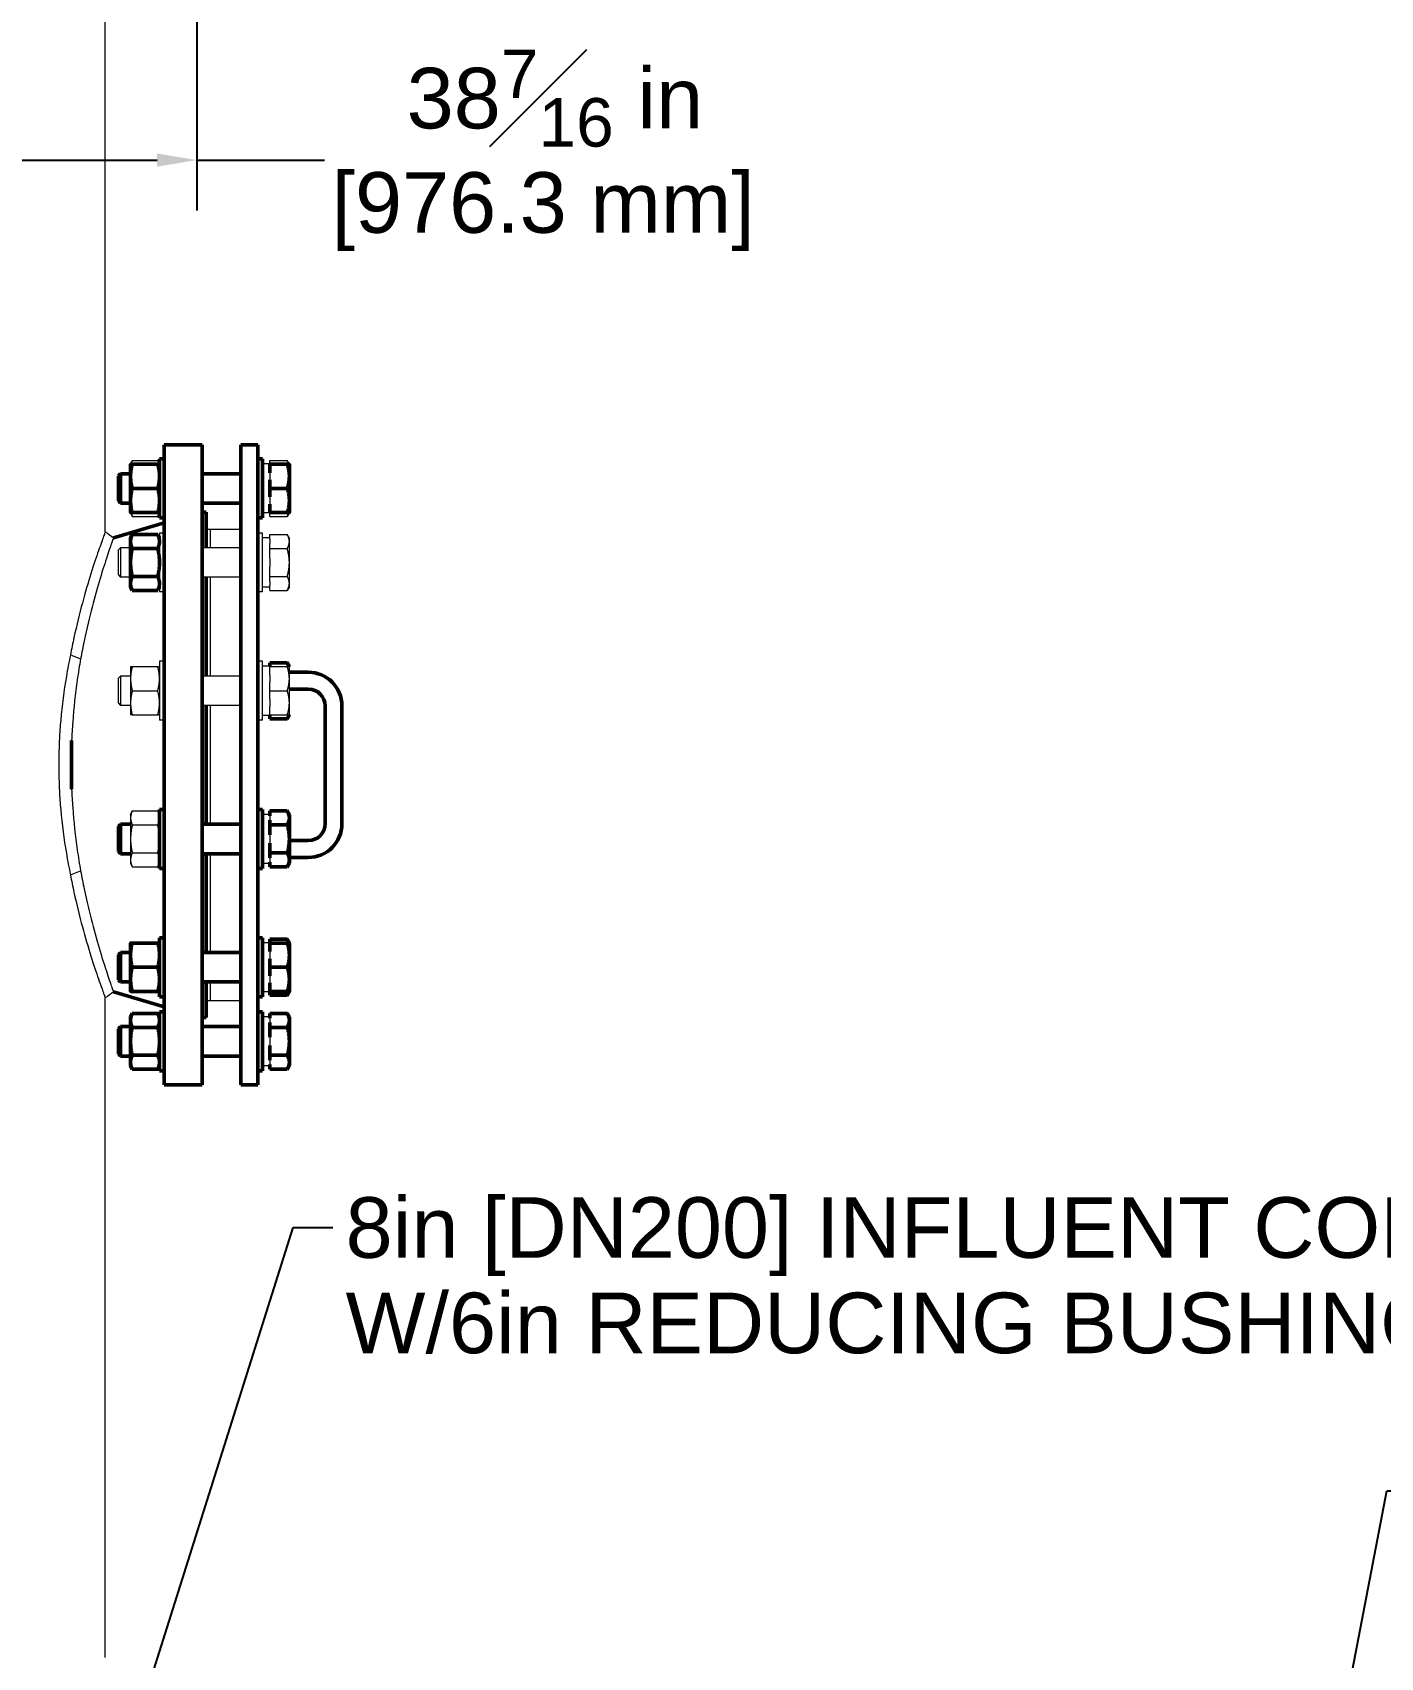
# Model space of a CAD drawing. Header units: inches. Extents: x 15 to 402, y 6 to 258.
# Drawn here: x 93.95 to 134, y 65.23 to 113.49 of the extents above; entities that cross this region are included whole.
import ezdxf

# ---------------------------------------------------------------- set-up
doc = ezdxf.new("R2010")
doc.units = ezdxf.units.IN
doc.header["$LTSCALE"] = 12
doc.header["$MEASUREMENT"] = 0
for name, color, linetype, lineweight in [('Dimension (ANSI)', 7, 'Continuous', 25), ('Symbol (ANSI)', 7, 'Continuous', 25), ('Visible (ANSI)', 7, 'Continuous', 50)]:
    doc.layers.add(name, color=color, linetype=linetype, lineweight=lineweight)
doc.styles.add('MEMCOR Medium', font='arial.ttf')
doc.dimstyles.new('Default (ANSI)', dxfattribs={"dimscale": 12, "dimtxt": 0.15, "dimasz": 0.098425, "dimexe": 0.125, "dimexo": 0.0625, "dimgap": 0.031496, "dimtad": 0, "dimtih": 1, "dimtoh": 1, "dimdec": 4, "dimrnd": 1e-08, "dimzin": 3, "dimdsep": 46, "dimlunit": 5, "dimtxsty": 'MEMCOR Medium', "dimcen": 0.09, "dimdle": 0.393701, "dimclrd": 256, "dimclre": 256, "dimclrt": 256, "dimadec": 0, "dimazin": 1, "dimtfac": 0.8, "dimtofl": 0, "dimtmove": 0, "dimatfit": 3, "dimfxl": 1, "dimfrac": 1, "dimtolj": 1, "dimtzin": 4, "dimlwd": -1, "dimlwe": -1, "dimarcsym": 0})
doc.dimstyles.new('Default (ANSI)$7', dxfattribs={"dimscale": 12, "dimtxt": 0.15, "dimasz": 0.098425, "dimexe": 0.125, "dimexo": 0.0625, "dimgap": 0.031496, "dimtad": 0, "dimtih": 1, "dimtoh": 1, "dimdec": 4, "dimrnd": 1e-08, "dimzin": 3, "dimdsep": 46, "dimlunit": 5, "dimtxsty": 'MEMCOR Medium', "dimcen": 0.09, "dimdle": 0.393701, "dimclrd": 256, "dimclre": 256, "dimclrt": 256, "dimadec": 0, "dimazin": 1, "dimtfac": 0.8, "dimtofl": 0, "dimtmove": 0, "dimatfit": 3, "dimfxl": 1, "dimfrac": 1, "dimtolj": 1, "dimtzin": 4, "dimlwd": -1, "dimlwe": -1, "dimarcsym": 0})

# ---------------------------------------------------------------- blocks, each defined once
blk = doc.blocks.new('*D19')
at = {"layer": 'Defpoints', "color": 0, "transparency": 16777216}
for p in [(60.399, 120.366), (98.836, 120.366), (98.836, 109.697)]:
    blk.add_point(p, dxfattribs=at)
at = {"layer": 'Dimension (ANSI)', "transparency": 16777216}
for p, q in [((60.399, 119.616), (60.399, 108.197)), ((98.836, 119.616), (98.836, 108.197)), ((61.58, 109.697), (97.654, 109.697)), ((98.836, 109.697), (102.625, 109.697))]:
    blk.add_line(p, q, dxfattribs=at)
for points in [[(61.58, 109.894), (61.58, 109.5), (60.399, 109.697)], [(97.654, 109.894), (97.654, 109.5), (98.836, 109.697)]]:
    blk.add_solid(points, dxfattribs=at)
at = {"layer": 'Dimension (ANSI)', "transparency": 16777216, "char_height": 1.8, "attachment_point": 5, "style": 'MEMCOR Medium'}
for s, insert in [('\\A1; 38{\\H0.8x;\\S7#16;} in', (109.125, 111.537)), ('\\A1;[976.3 mm]', (109.125, 108.166))]:
    blk.add_mtext(s, dxfattribs=dict(at, insert=insert))

msp = doc.modelspace()

# ---------------------------------------------------------------- linework, layer by layer
at = {"layer": 'Visible (ANSI)', "linetype": 'Continuous', "lineweight": 18}
for p, q in [((96.11751, 98.65795), (96.11751, 113.98889)), ((96.86757, 100.66523), (96.91944, 100.77646)), ((96.91944, 100.77646), (97.6747, 100.77646)), ((97.72657, 100.66523), (97.6747, 100.77646)), ((101.00682, 100.67573), (100.78782, 100.67573)), ((101.00682, 100.67573), (101.00682, 100.77617)), ((101.00682, 100.77617), (101.52075, 100.77617)), ((101.00682, 100.67573), (101.00682, 100.66498)), ((101.00682, 100.41367), (101.00682, 100.19755)), ((101.58495, 100.66498), (101.52075, 100.77617)), ((101.00682, 99.69492), (101.00682, 99.4788)), ((96.86757, 99.22723), (96.91944, 99.116)), ((96.91944, 99.116), (97.6747, 99.116)), ((97.72657, 99.22723), (97.6747, 99.116)), ((101.00682, 99.21673), (100.78782, 99.21673)), ((101.00682, 99.22748), (101.00682, 99.21673)), ((101.00682, 99.11629), (101.00682, 99.21673)), ((101.00682, 99.11629), (101.52075, 99.11629)), ((101.58495, 99.22748), (101.52075, 99.11629)), ((97.72657, 98.62127), (97.72657, 96.87127)), ((97.8672, 98.62127), (97.72657, 98.62127)), ((99.1172, 98.73586), (99.2472, 98.73586)), ((99.2472, 98.18377), (99.2472, 98.73586)), ((99.2472, 98.18377), (99.2472, 98.73586)), ((99.2472, 98.73586), (100.1472, 98.73586)), ((100.78782, 98.62127), (100.6472, 98.62127)), ((100.78782, 96.87127), (100.78782, 98.62127)), ((101.00682, 98.47577), (100.78782, 98.47577)), ((101.00682, 98.43111), (101.00682, 98.57621)), ((101.00682, 98.57621), (101.52075, 98.57621)), ((101.58495, 98.46502), (101.52075, 98.57621)), ((101.58495, 98.36873), (101.58495, 98.46502)), ((96.50682, 98.11762), (96.57298, 98.18377)), ((96.50682, 97.37492), (96.50682, 98.11762)), ((96.57298, 98.18377), (96.57298, 97.30877)), ((96.86757, 98.18377), (96.57298, 98.18377)), ((100.1472, 98.18377), (98.9922, 98.18377)), ((101.00682, 98.43111), (101.00682, 98.30634)), ((101.00682, 98.16124), (101.00682, 98.30634)), ((101.00682, 97.87105), (101.00682, 98.16124)), ((101.00682, 98.16124), (101.52075, 98.16124)), ((101.58495, 97.74627), (101.58495, 98.36873)), ((101.00682, 97.87105), (101.00682, 97.6215)), ((101.00682, 97.3313), (101.00682, 97.6215)), ((101.58495, 97.12382), (101.58495, 97.74627)), ((96.50682, 97.37492), (96.57298, 97.30877)), ((96.86757, 97.30877), (96.57298, 97.30877)), ((100.1472, 97.30877), (98.9922, 97.30877)), ((99.2472, 94.37333), (99.2472, 97.30877)), ((99.2472, 94.37333), (99.2472, 97.30877)), ((101.00682, 97.01677), (100.78782, 97.01677)), ((101.00682, 97.1862), (101.00682, 97.3313)), ((101.00682, 97.3313), (101.52075, 97.3313)), ((101.00682, 97.1862), (101.00682, 97.06143)), ((101.00682, 96.91633), (101.00682, 97.06143)), ((101.58495, 97.02752), (101.52075, 96.91633)), ((101.58495, 97.02752), (101.58495, 97.12382)), ((97.8672, 96.87127), (97.72657, 96.87127)), ((100.78782, 96.87127), (100.6472, 96.87127)), ((101.00682, 96.91633), (101.52075, 96.91633)), ((95.08234, 95.00272), (95.38486, 94.88361)), ((96.86757, 94.65483), (96.86757, 94.29533)), ((96.91944, 94.65483), (97.6747, 94.65483)), ((97.72657, 94.81083), (97.72657, 93.06083)), ((97.8672, 94.81083), (97.72657, 94.81083)), ((100.78782, 94.81083), (100.6472, 94.81083)), ((100.78782, 93.06083), (100.78782, 94.81083)), ((101.00682, 94.66533), (100.78782, 94.66533)), ((101.00682, 94.66533), (101.00682, 94.65458)), ((101.00682, 94.40326), (101.00682, 94.65458)), ((101.00682, 94.65458), (101.52075, 94.65458)), ((101.58495, 94.2952), (101.58495, 94.65458)), ((96.50682, 94.30718), (96.57298, 94.37333)), ((96.50682, 93.56448), (96.50682, 94.30718)), ((96.57298, 94.37333), (96.57298, 93.49833)), ((96.86757, 94.37333), (96.57298, 94.37333)), ((96.86757, 94.29533), (96.86757, 93.57633)), ((100.1472, 94.37333), (98.9922, 94.37333)), ((101.00682, 94.40326), (101.00682, 94.18714)), ((101.00682, 93.93583), (101.00682, 94.18714)), ((101.58495, 93.57645), (101.58495, 94.2952)), ((96.91944, 93.93583), (97.6747, 93.93583)), ((101.00682, 93.68451), (101.00682, 93.93583)), ((101.00682, 93.93583), (101.52075, 93.93583)), ((101.00682, 93.68451), (101.00682, 93.46839)), ((96.50682, 93.56448), (96.57298, 93.49833)), ((96.86757, 93.49833), (96.57298, 93.49833)), ((96.86757, 93.57633), (96.86757, 93.21683)), ((96.91944, 93.21683), (97.6747, 93.21683)), ((100.1472, 93.49833), (98.9922, 93.49833)), ((99.2472, 89.9734), (99.2472, 93.49833)), ((99.2472, 89.9734), (99.2472, 93.49833)), ((101.00682, 93.20633), (100.78782, 93.20633)), ((101.00682, 93.21708), (101.00682, 93.46839)), ((101.00682, 93.21708), (101.00682, 93.20633)), ((101.00682, 93.21708), (101.52075, 93.21708)), ((101.58495, 93.21708), (101.58495, 93.57645)), ((97.8672, 93.06083), (97.72657, 93.06083)), ((100.78782, 93.06083), (100.6472, 93.06083)), ((96.86757, 90.2549), (96.91944, 90.36613)), ((96.86757, 90.2549), (96.86757, 90.15857)), ((96.91944, 90.36613), (97.6747, 90.36613)), ((97.72657, 90.2549), (97.6747, 90.36613)), ((101.00682, 90.2654), (100.78782, 90.2654)), ((96.86757, 90.15857), (96.86757, 89.5359)), ((96.91944, 89.95102), (97.6747, 89.95102)), ((101.00682, 90.22074), (101.00682, 90.09597)), ((96.86757, 89.5359), (96.86757, 88.91323)), ((101.00682, 89.66068), (101.00682, 89.41113)), ((96.86757, 88.91323), (96.86757, 88.8169)), ((96.86757, 88.8169), (96.91944, 88.70567)), ((96.91944, 89.12079), (97.6747, 89.12079)), ((97.72657, 88.8169), (97.6747, 88.70567)), ((99.2472, 86.16296), (99.2472, 89.0984)), ((99.2472, 86.16296), (99.2472, 89.0984)), ((101.00682, 88.8064), (100.78782, 88.8064)), ((101.00682, 88.97583), (101.00682, 88.85106)), ((95.08234, 88.46901), (95.38486, 88.58812)), ((96.91944, 88.70567), (97.6747, 88.70567)), ((101.00682, 86.45496), (100.78782, 86.45496)), ((101.00682, 86.45496), (101.00682, 86.44421)), ((101.00682, 86.19289), (101.00682, 85.97677)), ((101.00682, 85.47414), (101.00682, 85.25802)), ((99.2472, 84.73586), (99.2472, 85.28796)), ((99.2472, 84.73586), (99.2472, 85.28796)), ((101.00682, 84.99596), (100.78782, 84.99596)), ((101.00682, 85.00671), (101.00682, 84.99596)), ((96.11751, 65.22619), (96.11751, 84.81378)), ((99.1172, 84.73586), (99.2472, 84.73586)), ((99.2472, 84.73586), (100.1472, 84.73586)), ((101.00682, 84.25499), (100.94307, 84.25499)), ((101.00682, 84.21034), (101.00682, 84.08556)), ((101.00682, 83.65027), (101.00682, 83.40072)), ((101.00682, 82.79599), (100.78782, 82.79599)), ((101.00682, 82.96543), (101.00682, 82.84065))]:
    msp.add_line(p, q, dxfattribs=at)
at = {"layer": 'Visible (ANSI)'}
for p, q in [((97.8672, 82.23586), (97.8672, 101.23586)), ((97.8672, 101.23586), (98.9922, 101.23586)), ((98.9922, 82.23586), (98.9922, 101.23586)), ((100.1472, 101.23586), (100.1472, 82.23586)), ((100.6472, 101.23586), (100.1472, 101.23586)), ((100.6472, 82.23586), (100.6472, 101.23586)), ((96.50682, 100.31758), (96.57298, 100.38373)), ((96.57298, 100.38373), (96.57298, 99.50873)), ((96.86757, 100.38373), (96.57298, 100.38373)), ((96.86757, 100.66523), (96.86757, 100.30573)), ((96.91944, 100.66523), (97.6747, 100.66523)), ((97.72657, 100.82123), (97.72657, 99.07123)), ((97.8672, 100.82123), (97.72657, 100.82123)), ((100.1472, 100.38373), (98.9922, 100.38373)), ((100.78782, 100.82123), (100.6472, 100.82123)), ((100.78782, 99.07123), (100.78782, 100.82123)), ((101.00682, 100.41367), (101.00682, 100.66498)), ((101.00682, 100.66498), (101.52075, 100.66498)), ((101.58495, 100.30561), (101.58495, 100.66498)), ((96.50682, 99.57488), (96.50682, 100.31758)), ((96.86757, 100.30573), (96.86757, 99.58673)), ((96.91944, 99.94623), (97.6747, 99.94623)), ((101.00682, 99.94623), (101.00682, 100.19755)), ((101.00682, 99.69492), (101.00682, 99.94623)), ((101.00682, 99.94623), (101.52075, 99.94623)), ((101.58495, 99.58686), (101.58495, 100.30561)), ((96.50682, 99.57488), (96.57298, 99.50873)), ((96.86757, 99.50873), (96.57298, 99.50873)), ((96.86757, 99.58673), (96.86757, 99.22723)), ((100.1472, 99.50873), (98.9922, 99.50873)), ((101.00682, 99.22748), (101.00682, 99.4788)), ((101.58495, 99.22748), (101.58495, 99.58686)), ((96.91944, 99.22723), (97.6747, 99.22723)), ((97.8672, 99.07123), (97.72657, 99.07123)), ((98.9922, 99.23586), (99.1172, 99.23586)), ((99.1172, 98.18377), (99.1172, 99.23586)), ((100.78782, 99.07123), (100.6472, 99.07123)), ((101.00682, 99.22748), (101.52075, 99.22748)), ((96.36143, 98.47961), (97.8672, 98.92586)), ((96.86757, 98.46527), (96.91944, 98.5765)), ((96.86757, 98.46527), (96.86757, 98.36894)), ((96.91944, 98.5765), (97.6747, 98.5765)), ((97.72657, 98.46527), (97.6747, 98.5765)), ((96.86757, 98.36894), (96.86757, 97.74627)), ((96.91944, 98.16139), (97.6747, 98.16139)), ((96.86757, 97.74627), (96.86757, 97.1236)), ((96.86757, 97.1236), (96.86757, 97.02727)), ((96.86757, 97.02727), (96.91944, 96.91604)), ((96.91944, 97.33116), (97.6747, 97.33116)), ((97.72657, 97.02727), (97.6747, 96.91604)), ((99.1172, 94.37333), (99.1172, 97.30877)), ((96.91944, 96.91604), (97.6747, 96.91604)), ((101.00682, 94.66533), (101.00682, 94.76577)), ((101.00682, 94.76577), (101.52075, 94.76577)), ((101.58495, 94.65458), (101.52075, 94.76577)), ((102.1472, 94.48586), (101.58495, 94.48586)), ((102.1472, 93.98586), (101.58495, 93.98586)), ((99.1172, 89.9734), (99.1172, 93.49833)), ((101.00682, 93.10588), (101.00682, 93.20633)), ((101.58495, 93.21708), (101.52075, 93.10588)), ((102.6472, 89.98586), (102.6472, 93.48586)), ((103.1472, 89.98586), (103.1472, 93.48586)), ((101.00682, 93.10588), (101.52075, 93.10588)), ((95.1172, 91.01388), (95.1172, 92.45784)), ((97.72657, 90.4109), (97.72657, 88.6609)), ((97.8672, 90.4109), (97.72657, 90.4109)), ((100.78782, 90.4109), (100.6472, 90.4109)), ((100.78782, 88.6609), (100.78782, 90.4109)), ((101.00682, 90.22074), (101.00682, 90.36584)), ((101.00682, 90.36584), (101.52075, 90.36584)), ((101.58495, 90.25465), (101.52075, 90.36584)), ((101.58495, 90.15836), (101.58495, 90.25465)), ((96.50682, 89.90725), (96.57298, 89.9734)), ((96.50682, 89.16455), (96.50682, 89.90725)), ((96.57298, 89.9734), (96.57298, 89.0984)), ((96.86757, 89.9734), (96.57298, 89.9734)), ((100.1472, 89.9734), (98.9922, 89.9734)), ((101.00682, 89.95087), (101.00682, 90.09597)), ((101.00682, 89.66068), (101.00682, 89.95087)), ((101.00682, 89.95087), (101.52075, 89.95087)), ((101.58495, 89.5359), (101.58495, 90.15836)), ((101.00682, 89.12093), (101.00682, 89.41113)), ((101.58495, 88.91345), (101.58495, 89.5359)), ((101.58495, 89.48586), (102.1472, 89.48586)), ((96.50682, 89.16455), (96.57298, 89.0984)), ((96.86757, 89.0984), (96.57298, 89.0984)), ((100.1472, 89.0984), (98.9922, 89.0984)), ((99.1172, 86.16296), (99.1172, 89.0984)), ((101.00682, 88.97583), (101.00682, 89.12093)), ((101.00682, 89.12093), (101.52075, 89.12093)), ((101.00682, 88.70596), (101.00682, 88.85106)), ((101.58495, 88.81715), (101.52075, 88.70596)), ((101.58495, 88.98586), (102.1472, 88.98586)), ((101.58495, 88.81715), (101.58495, 88.91345)), ((97.8672, 88.6609), (97.72657, 88.6609)), ((100.78782, 88.6609), (100.6472, 88.6609)), ((101.00682, 88.70596), (101.52075, 88.70596)), ((96.86757, 86.44446), (96.86757, 86.08496)), ((96.91944, 86.44446), (97.6747, 86.44446)), ((97.72657, 86.60046), (97.72657, 84.85046)), ((97.8672, 86.60046), (97.72657, 86.60046)), ((100.78782, 86.60046), (100.6472, 86.60046)), ((100.78782, 84.85046), (100.78782, 86.60046)), ((101.00682, 86.45496), (101.00682, 86.5554)), ((101.00682, 86.5554), (101.52075, 86.5554)), ((101.00682, 86.19289), (101.00682, 86.44421)), ((101.00682, 86.44421), (101.52075, 86.44421)), ((101.58495, 86.44421), (101.52075, 86.5554)), ((101.58495, 86.08483), (101.58495, 86.44421)), ((96.50682, 86.09681), (96.57298, 86.16296)), ((96.50682, 85.35411), (96.50682, 86.09681)), ((96.57298, 86.16296), (96.57298, 85.28796)), ((96.86757, 86.16296), (96.57298, 86.16296)), ((96.86757, 86.08496), (96.86757, 85.36596)), ((100.1472, 86.16296), (98.9922, 86.16296)), ((101.00682, 85.72546), (101.00682, 85.97677)), ((101.58495, 85.36608), (101.58495, 86.08483)), ((96.91944, 85.72546), (97.6747, 85.72546)), ((101.00682, 85.47414), (101.00682, 85.72546)), ((101.00682, 85.72546), (101.52075, 85.72546)), ((96.36143, 84.99212), (97.8672, 84.54586)), ((96.50682, 85.35411), (96.57298, 85.28796)), ((96.86757, 85.28796), (96.57298, 85.28796)), ((96.86757, 85.36596), (96.86757, 85.00646)), ((96.91944, 85.00646), (97.6747, 85.00646)), ((100.1472, 85.28796), (98.9922, 85.28796)), ((99.1172, 84.23586), (99.1172, 85.28796)), ((101.00682, 85.00671), (101.00682, 85.25802)), ((101.00682, 85.00671), (101.52075, 85.00671)), ((101.00682, 84.89551), (101.00682, 84.99596)), ((101.58495, 85.00671), (101.52075, 84.89551)), ((101.58495, 85.00671), (101.58495, 85.36608)), ((97.8672, 84.85046), (97.72657, 84.85046)), ((100.78782, 84.85046), (100.6472, 84.85046)), ((101.00682, 84.89551), (101.52075, 84.89551)), ((96.86757, 84.24449), (96.91944, 84.35572)), ((96.86757, 84.24449), (96.86757, 84.14817)), ((96.86757, 84.14817), (96.86757, 83.52549)), ((96.91944, 84.35572), (97.6747, 84.35572)), ((97.72657, 84.24449), (97.6747, 84.35572)), ((97.72657, 84.40049), (97.72657, 82.65049)), ((97.8672, 84.40049), (97.72657, 84.40049)), ((98.9922, 84.23586), (99.1172, 84.23586)), ((100.78782, 84.40049), (100.6472, 84.40049)), ((100.78782, 82.65049), (100.78782, 84.40049)), ((101.00682, 84.21034), (101.00682, 84.35543)), ((101.00682, 84.35543), (101.52075, 84.35543)), ((101.00682, 83.94046), (101.00682, 84.08556)), ((101.58495, 84.24424), (101.52075, 84.35543)), ((101.58495, 84.14795), (101.58495, 84.24424)), ((101.58495, 83.52549), (101.58495, 84.14795)), ((96.50682, 83.89684), (96.57298, 83.96299)), ((96.50682, 83.15414), (96.50682, 83.89684)), ((96.57298, 83.96299), (96.57298, 83.08799)), ((96.86757, 83.96299), (96.57298, 83.96299)), ((96.86757, 83.52549), (96.86757, 82.90282)), ((96.91944, 83.94061), (97.6747, 83.94061)), ((100.1472, 83.96299), (98.9922, 83.96299)), ((101.00682, 83.65027), (101.00682, 83.94046)), ((101.00682, 83.94046), (101.52075, 83.94046)), ((101.58495, 82.90304), (101.58495, 83.52549)), ((96.50682, 83.15414), (96.57298, 83.08799)), ((96.86757, 83.08799), (96.57298, 83.08799)), ((96.91944, 83.11038), (97.6747, 83.11038)), ((100.1472, 83.08799), (98.9922, 83.08799)), ((101.00682, 83.11052), (101.00682, 83.40072)), ((101.00682, 82.96543), (101.00682, 83.11052)), ((101.00682, 83.11052), (101.52075, 83.11052)), ((96.86757, 82.90282), (96.86757, 82.80649)), ((96.86757, 82.80649), (96.91944, 82.69526)), ((96.91944, 82.69526), (97.6747, 82.69526)), ((97.72657, 82.80649), (97.6747, 82.69526)), ((97.8672, 82.65049), (97.72657, 82.65049)), ((100.78782, 82.65049), (100.6472, 82.65049)), ((101.00682, 82.69555), (101.00682, 82.84065)), ((101.00682, 82.69555), (101.52075, 82.69555)), ((101.58495, 82.80674), (101.52075, 82.69555)), ((101.58495, 82.80674), (101.58495, 82.90304)), ((97.8672, 82.23586), (98.9922, 82.23586)), ((100.6472, 82.23586), (100.1472, 82.23586))]:
    msp.add_line(p, q, dxfattribs=at)
for centre, radius, start, end in [((102.1472, 93.48586), 1, 0, 90), ((102.1472, 93.48586), 0.5, 0, 90), ((102.1472, 89.98586), 1, 270, 0), ((102.1472, 89.98586), 0.5, 270, 0)]:
    msp.add_arc(centre, radius, start, end, dxfattribs=at)
at = {"layer": 'Visible (ANSI)', "linetype": 'Continuous', "lineweight": 18}
msp.add_ellipse((100.94307, 83.52549), major_axis=(-4.1372, 0), ratio=0.17632698, start_param=4.71238898, end_param=4.7499235, dxfattribs=at)
at = {"layer": 'Visible (ANSI)'}
for points, weights in [([(96.86757, 100.66523), (96.86757, 100.66523), (96.91944, 100.66523)], [1, 1.0379548493, 1]), ([(96.91944, 100.66523), (96.86757, 100.47258), (96.86757, 100.30573)], [1, 1.0379548493, 1]), ([(97.72657, 100.30573), (97.72657, 100.47258), (97.6747, 100.66523)], [1, 1.0379548493, 1]), ([(97.6747, 100.66523), (97.72657, 100.66523), (97.72657, 100.66523)], [1, 1.0379548493, 1]), ([(101.52075, 100.66498), (101.58495, 100.66498), (101.58495, 100.66498)], [1.01001874936, 1.04314139574, 1]), ([(101.58495, 100.30561), (101.58495, 100.47239), (101.52075, 100.66498)], [1, 1.04314139574, 1.01001874936]), ([(96.86757, 100.30573), (96.86757, 100.13889), (96.91944, 99.94623)], [1, 1.0379548493, 1]), ([(96.91944, 99.94623), (96.86757, 99.75358), (96.86757, 99.58673)], [1, 1.0379548493, 1]), ([(97.6747, 99.94623), (97.72657, 100.13889), (97.72657, 100.30573)], [1, 1.0379548493, 1]), ([(97.72657, 99.58673), (97.72657, 99.75358), (97.6747, 99.94623)], [1, 1.0379548493, 1]), ([(101.52075, 99.94623), (101.58495, 100.13882), (101.58495, 100.30561)], [1.01001874936, 1.04314139574, 1]), ([(101.58495, 99.58686), (101.58495, 99.75364), (101.52075, 99.94623)], [1, 1.04314139574, 1.01001874936]), ([(96.86757, 99.58673), (96.86757, 99.41989), (96.91944, 99.22723)], [1, 1.0379548493, 1]), ([(97.6747, 99.22723), (97.72657, 99.41989), (97.72657, 99.58673)], [1, 1.0379548493, 1]), ([(101.52075, 99.22748), (101.58495, 99.42007), (101.58495, 99.58686)], [1.01001874936, 1.04314139574, 1]), ([(96.91944, 99.22723), (96.86757, 99.22723), (96.86757, 99.22723)], [1, 1.0379548493, 1]), ([(97.72657, 99.22723), (97.72657, 99.22723), (97.6747, 99.22723)], [1, 1.0379548493, 1]), ([(101.58495, 99.22748), (101.58495, 99.22748), (101.52075, 99.22748)], [1, 1.04314139574, 1.01001874936]), ([(96.91944, 98.5765), (96.86757, 98.46527), (96.86757, 98.36894)], [1, 1.0379548493, 1]), ([(97.72657, 98.36894), (97.72657, 98.46527), (97.6747, 98.5765)], [1, 1.0379548493, 1]), ([(96.86757, 98.36894), (96.86757, 98.27262), (96.91944, 98.16139)], [1, 1.0379548493, 1]), ([(96.91944, 98.16139), (96.86757, 97.93893), (96.86757, 97.74627)], [1, 1.0379548493, 1]), ([(97.6747, 98.16139), (97.72657, 98.27262), (97.72657, 98.36894)], [1, 1.0379548493, 1]), ([(97.72657, 97.74627), (97.72657, 97.93893), (97.6747, 98.16139)], [1, 1.0379548493, 1]), ([(96.86757, 97.74627), (96.86757, 97.55362), (96.91944, 97.33116)], [1, 1.0379548493, 1]), ([(97.6747, 97.33116), (97.72657, 97.55362), (97.72657, 97.74627)], [1, 1.0379548493, 1]), ([(96.91944, 97.33116), (96.86757, 97.21993), (96.86757, 97.1236)], [1, 1.0379548493, 1]), ([(96.86757, 97.1236), (96.86757, 97.02727), (96.91944, 96.91604)], [1, 1.0379548493, 1]), ([(97.72657, 97.1236), (97.72657, 97.21993), (97.6747, 97.33116)], [1, 1.0379548493, 1]), ([(97.6747, 96.91604), (97.72657, 97.02727), (97.72657, 97.1236)], [1, 1.0379548493, 1]), ([(101.57031, 94.65458), (101.5546, 94.70714), (101.52075, 94.76577)], [1.02385469408, 1.02721658286, 1.01001874936]), ([(101.52075, 93.10588), (101.5546, 93.16451), (101.57031, 93.21708)], [1.01001874936, 1.02721658286, 1.02385469408]), ([(101.58495, 90.15836), (101.58495, 90.25465), (101.52075, 90.36584)], [1, 1.04314139574, 1.01001874936]), ([(101.52075, 89.95087), (101.58495, 90.06206), (101.58495, 90.15836)], [1.01001874936, 1.04314139574, 1]), ([(101.58495, 89.5359), (101.58495, 89.72849), (101.52075, 89.95087)], [1, 1.04314139574, 1.01001874936]), ([(101.52075, 89.12093), (101.58495, 89.34331), (101.58495, 89.5359)], [1.01001874936, 1.04314139574, 1]), ([(101.58495, 88.91345), (101.58495, 89.00974), (101.52075, 89.12093)], [1, 1.04314139574, 1.01001874936]), ([(101.52075, 88.70596), (101.58495, 88.81715), (101.58495, 88.91345)], [1.01001874936, 1.04314139574, 1]), ([(96.86757, 86.44446), (96.86757, 86.44446), (96.91944, 86.44446)], [1, 1.0379548493, 1]), ([(96.91944, 86.44446), (96.86757, 86.2518), (96.86757, 86.08496)], [1, 1.0379548493, 1]), ([(97.72657, 86.08496), (97.72657, 86.2518), (97.6747, 86.44446)], [1, 1.0379548493, 1]), ([(97.6747, 86.44446), (97.72657, 86.44446), (97.72657, 86.44446)], [1, 1.0379548493, 1]), ([(101.57031, 86.44421), (101.5546, 86.49677), (101.52075, 86.5554)], [1.02385469408, 1.02721658286, 1.01001874936]), ([(101.52075, 86.44421), (101.58495, 86.44421), (101.58495, 86.44421)], [1.01001874936, 1.04314139574, 1]), ([(101.58495, 86.08483), (101.58495, 86.25162), (101.52075, 86.44421)], [1, 1.04314139574, 1.01001874936]), ([(96.86757, 86.08496), (96.86757, 85.91811), (96.91944, 85.72546)], [1, 1.0379548493, 1]), ([(97.6747, 85.72546), (97.72657, 85.91811), (97.72657, 86.08496)], [1, 1.0379548493, 1]), ([(101.52075, 85.72546), (101.58495, 85.91804), (101.58495, 86.08483)], [1.01001874936, 1.04314139574, 1]), ([(96.91944, 85.72546), (96.86757, 85.5328), (96.86757, 85.36596)], [1, 1.0379548493, 1]), ([(97.72657, 85.36596), (97.72657, 85.5328), (97.6747, 85.72546)], [1, 1.0379548493, 1]), ([(101.58495, 85.36608), (101.58495, 85.53287), (101.52075, 85.72546)], [1, 1.04314139574, 1.01001874936]), ([(96.91944, 85.00646), (96.86757, 85.00646), (96.86757, 85.00646)], [1, 1.0379548493, 1]), ([(96.86757, 85.36596), (96.86757, 85.19911), (96.91944, 85.00646)], [1, 1.0379548493, 1]), ([(97.6747, 85.00646), (97.72657, 85.19911), (97.72657, 85.36596)], [1, 1.0379548493, 1]), ([(97.72657, 85.00646), (97.72657, 85.00646), (97.6747, 85.00646)], [1, 1.0379548493, 1]), ([(101.52075, 85.00671), (101.58495, 85.19929), (101.58495, 85.36608)], [1.01001874936, 1.04314139574, 1]), ([(101.52075, 84.89551), (101.5546, 84.95414), (101.57031, 85.00671)], [1.01001874936, 1.02721658286, 1.02385469408]), ([(101.58495, 85.00671), (101.58495, 85.00671), (101.52075, 85.00671)], [1, 1.04314139574, 1.01001874936]), ([(96.91944, 84.35572), (96.86757, 84.24449), (96.86757, 84.14817)], [1, 1.0379548493, 1]), ([(96.86757, 84.14817), (96.86757, 84.05184), (96.91944, 83.94061)], [1, 1.0379548493, 1]), ([(97.72657, 84.14817), (97.72657, 84.24449), (97.6747, 84.35572)], [1, 1.0379548493, 1]), ([(97.6747, 83.94061), (97.72657, 84.05184), (97.72657, 84.14817)], [1, 1.0379548493, 1]), ([(101.58495, 84.14795), (101.58495, 84.24424), (101.52075, 84.35543)], [1, 1.04314139574, 1.01001874936]), ([(101.52075, 83.94046), (101.58495, 84.05166), (101.58495, 84.14795)], [1.01001874936, 1.04314139574, 1]), ([(96.91944, 83.94061), (96.86757, 83.71815), (96.86757, 83.52549)], [1, 1.0379548493, 1]), ([(96.86757, 83.52549), (96.86757, 83.33284), (96.91944, 83.11038)], [1, 1.0379548493, 1]), ([(97.72657, 83.52549), (97.72657, 83.71815), (97.6747, 83.94061)], [1, 1.0379548493, 1]), ([(97.6747, 83.11038), (97.72657, 83.33284), (97.72657, 83.52549)], [1, 1.0379548493, 1]), ([(101.58495, 83.52549), (101.58495, 83.71808), (101.52075, 83.94046)], [1, 1.04314139574, 1.01001874936]), ([(101.52075, 83.11052), (101.58495, 83.33291), (101.58495, 83.52549)], [1.01001874936, 1.04314139574, 1]), ([(96.91944, 83.11038), (96.86757, 82.99915), (96.86757, 82.90282)], [1, 1.0379548493, 1]), ([(97.72657, 82.90282), (97.72657, 82.99915), (97.6747, 83.11038)], [1, 1.0379548493, 1]), ([(101.58495, 82.90304), (101.58495, 82.99933), (101.52075, 83.11052)], [1, 1.04314139574, 1.01001874936]), ([(96.86757, 82.90282), (96.86757, 82.80649), (96.91944, 82.69526)], [1, 1.0379548493, 1]), ([(97.6747, 82.69526), (97.72657, 82.80649), (97.72657, 82.90282)], [1, 1.0379548493, 1]), ([(101.52075, 82.69555), (101.58495, 82.80674), (101.58495, 82.90304)], [1.01001874936, 1.04314139574, 1])]:
    msp.add_rational_spline(points, weights, degree=2, dxfattribs=at)
at = {"layer": 'Visible (ANSI)', "linetype": 'Continuous', "lineweight": 18}
for points, weights in [([(96.91944, 100.77646), (96.89209, 100.71782), (96.8794, 100.66523)], [1, 1.01965956375, 1.01895290532]), ([(97.71474, 100.66523), (97.70205, 100.71782), (97.6747, 100.77646)], [1.01895290532, 1.01965956375, 1]), ([(101.57031, 100.66498), (101.5546, 100.71755), (101.52075, 100.77617)], [1.02385469408, 1.02721658286, 1.01001874936]), ([(96.8794, 99.22723), (96.89209, 99.17465), (96.91944, 99.116)], [1.01895290532, 1.01965956375, 1]), ([(97.6747, 99.116), (97.70205, 99.17465), (97.71474, 99.22723)], [1, 1.01965956375, 1.01895290532]), ([(101.52075, 99.11629), (101.5546, 99.17492), (101.57031, 99.22748)], [1.01001874936, 1.02721658286, 1.02385469408]), ([(101.58495, 98.36873), (101.58495, 98.46502), (101.52075, 98.57621)], [1, 1.04314139574, 1.01001874936]), ([(101.52075, 98.16124), (101.58495, 98.27243), (101.58495, 98.36873)], [1.01001874936, 1.04314139574, 1]), ([(101.58495, 97.74627), (101.58495, 97.93886), (101.52075, 98.16124)], [1, 1.04314139574, 1.01001874936]), ([(101.52075, 97.3313), (101.58495, 97.55368), (101.58495, 97.74627)], [1.01001874936, 1.04314139574, 1]), ([(101.58495, 97.12382), (101.58495, 97.22011), (101.52075, 97.3313)], [1, 1.04314139574, 1.01001874936]), ([(101.52075, 96.91633), (101.58495, 97.02752), (101.58495, 97.12382)], [1.01001874936, 1.04314139574, 1]), ([(96.86757, 94.65483), (96.86757, 94.65483), (96.91944, 94.65483)], [1, 1.0379548493, 1]), ([(96.91944, 94.65483), (96.86757, 94.46217), (96.86757, 94.29533)], [1, 1.0379548493, 1]), ([(97.72657, 94.29533), (97.72657, 94.46217), (97.6747, 94.65483)], [1, 1.0379548493, 1]), ([(97.6747, 94.65483), (97.72657, 94.65483), (97.72657, 94.65483)], [1, 1.0379548493, 1]), ([(101.52075, 94.65458), (101.58495, 94.65458), (101.58495, 94.65458)], [1.01001874936, 1.04314139574, 1]), ([(101.58495, 94.2952), (101.58495, 94.46199), (101.52075, 94.65458)], [1, 1.04314139574, 1.01001874936]), ([(96.86757, 94.29533), (96.86757, 94.12848), (96.91944, 93.93583)], [1, 1.0379548493, 1]), ([(97.6747, 93.93583), (97.72657, 94.12848), (97.72657, 94.29533)], [1, 1.0379548493, 1]), ([(101.52075, 93.93583), (101.58495, 94.12841), (101.58495, 94.2952)], [1.01001874936, 1.04314139574, 1]), ([(96.91944, 93.93583), (96.86757, 93.74317), (96.86757, 93.57633)], [1, 1.0379548493, 1]), ([(97.72657, 93.57633), (97.72657, 93.74317), (97.6747, 93.93583)], [1, 1.0379548493, 1]), ([(101.58495, 93.57645), (101.58495, 93.74324), (101.52075, 93.93583)], [1, 1.04314139574, 1.01001874936]), ([(96.91944, 93.21683), (96.86757, 93.21683), (96.86757, 93.21683)], [1, 1.0379548493, 1]), ([(96.86757, 93.57633), (96.86757, 93.40948), (96.91944, 93.21683)], [1, 1.0379548493, 1]), ([(97.6747, 93.21683), (97.72657, 93.40948), (97.72657, 93.57633)], [1, 1.0379548493, 1]), ([(97.72657, 93.21683), (97.72657, 93.21683), (97.6747, 93.21683)], [1, 1.0379548493, 1]), ([(101.52075, 93.21708), (101.58495, 93.40966), (101.58495, 93.57645)], [1.01001874936, 1.04314139574, 1]), ([(101.58495, 93.21708), (101.58495, 93.21708), (101.52075, 93.21708)], [1, 1.04314139574, 1.01001874936]), ([(96.91944, 90.36613), (96.86757, 90.2549), (96.86757, 90.15857)], [1, 1.0379548493, 1]), ([(97.72657, 90.15857), (97.72657, 90.2549), (97.6747, 90.36613)], [1, 1.0379548493, 1]), ([(96.86757, 90.15857), (96.86757, 90.06225), (96.91944, 89.95102)], [1, 1.0379548493, 1]), ([(96.91944, 89.95102), (96.86757, 89.72856), (96.86757, 89.5359)], [1, 1.0379548493, 1]), ([(97.6747, 89.95102), (97.72657, 90.06225), (97.72657, 90.15857)], [1, 1.0379548493, 1]), ([(97.72657, 89.5359), (97.72657, 89.72856), (97.6747, 89.95102)], [1, 1.0379548493, 1]), ([(96.86757, 89.5359), (96.86757, 89.34325), (96.91944, 89.12079)], [1, 1.0379548493, 1]), ([(97.6747, 89.12079), (97.72657, 89.34325), (97.72657, 89.5359)], [1, 1.0379548493, 1]), ([(96.91944, 89.12079), (96.86757, 89.00956), (96.86757, 88.91323)], [1, 1.0379548493, 1]), ([(96.86757, 88.91323), (96.86757, 88.8169), (96.91944, 88.70567)], [1, 1.0379548493, 1]), ([(97.72657, 88.91323), (97.72657, 89.00956), (97.6747, 89.12079)], [1, 1.0379548493, 1]), ([(97.6747, 88.70567), (97.72657, 88.8169), (97.72657, 88.91323)], [1, 1.0379548493, 1])]:
    msp.add_rational_spline(points, weights, degree=2, dxfattribs=at)
for points, knots in [([(96.11751, 98.65795), (96.11751, 98.65795), (96.11328, 98.64663), (96.096, 98.60011), (96.08295, 98.56492), (96.031, 98.42324), (95.97904, 98.28022), (95.84963, 97.9071), (95.77216, 97.67667), (95.60688, 97.15016), (95.51923, 96.85405), (95.35196, 96.23422), (95.26625, 95.88931), (95.15004, 95.35015), (95.11533, 95.17872), (95.08234, 95.00272)], [-26.03374648, -26.03374648, -26.03374648, -26.03374648, -24.39499248, -24.39499248, -22.75623847, -22.75623847, -19.47873046, -19.47873046, -16.20122244, -16.20122244, -12.92371443, -12.92371443, -9.69278582, -9.69278582, -8.25702778, -8.25702778, -8.25702778, -8.25702778]), ([(96.36143, 98.47961), (96.36143, 98.47961), (96.3453, 98.43519), (96.28045, 98.25177), (96.23179, 98.11283), (96.11056, 97.75013), (96.03798, 97.52603), (95.8831, 97.01371), (95.80096, 96.72545), (95.64419, 96.1216), (95.56385, 95.78538), (95.45254, 95.24802), (95.41778, 95.06829), (95.38486, 94.88361)], [-25.36871574, -25.36871574, -25.36871574, -25.36871574, -22.17587419, -22.17587419, -18.98303265, -18.98303265, -15.7901911, -15.7901911, -12.59734955, -12.59734955, -9.44801216, -9.44801216, -7.94712146, -7.94712146, -7.94712146, -7.94712146]), ([(95.08234, 95.00272), (95.03844, 94.79491), (94.99701, 94.57972), (94.88795, 93.9419), (94.83005, 93.50424), (94.77515, 92.87578), (94.76225, 92.68912), (94.7528, 92.50284)], [4.88004244, 4.88004244, 4.88004244, 4.88004244, 6.63427805, 6.63427805, 9.95141708, 9.95141708, 11.34361751, 11.34361751, 11.34361751, 11.34361751]), ([(95.38486, 94.88361), (95.34878, 94.68067), (95.31493, 94.47176), (95.22584, 93.85121), (95.1792, 93.42755), (95.13509, 92.82056), (95.12471, 92.63876), (95.1172, 92.45784)], [-7.94712146, -7.94712146, -7.94712146, -7.94712146, -6.29867478, -6.29867478, -3.14933739, -3.14933739, -1.8061705, -1.8061705, -1.8061705, -1.8061705]), ([(94.7528, 92.50284), (94.751, 92.4672), (94.74932, 92.43158), (94.73809, 92.1743), (94.73336, 91.95352), (94.73336, 91.5182), (94.73809, 91.29743), (94.74932, 91.04015), (94.751, 91.00452), (94.7528, 90.96888)], [11.34361751, 11.34361751, 11.34361751, 11.34361751, 11.60998659, 11.60998659, 13.26855611, 13.26855611, 14.92712562, 14.92712562, 15.1934947, 15.1934947, 15.1934947, 15.1934947]), ([(95.1172, 92.45784), (95.10581, 92.21331), (95.10037, 91.97102), (95.10037, 91.50071), (95.10581, 91.25842), (95.1172, 91.01388)], [-11.06791083, -11.06791083, -11.06791083, -11.06791083, -9.27604877, -9.27604877, -7.4841867, -7.4841867, -7.4841867, -7.4841867]), ([(94.7528, 90.96888), (94.76225, 90.78261), (94.77515, 90.59595), (94.83005, 89.96748), (94.88795, 89.52983), (94.99701, 88.89201), (95.03844, 88.67682), (95.08234, 88.46901)], [15.1934947, 15.1934947, 15.1934947, 15.1934947, 16.58569513, 16.58569513, 19.90283416, 19.90283416, 21.65706977, 21.65706977, 21.65706977, 21.65706977]), ([(95.1172, 91.01388), (95.12471, 90.83297), (95.13509, 90.65116), (95.1792, 90.04418), (95.22584, 89.62051), (95.31493, 88.99996), (95.34878, 88.79105), (95.38486, 88.58812)], [-99.66869246, -99.66869246, -99.66869246, -99.66869246, -98.32552557, -98.32552557, -95.17618818, -95.17618818, -93.52774149, -93.52774149, -93.52774149, -93.52774149]), ([(95.08234, 88.46901), (95.11533, 88.29301), (95.15004, 88.12157), (95.26625, 87.58242), (95.35196, 87.23751), (95.51923, 86.61768), (95.60688, 86.32156), (95.77216, 85.79506), (95.84963, 85.56463), (95.97904, 85.19151), (96.031, 85.04848), (96.08295, 84.90681), (96.096, 84.87161), (96.11328, 84.8251), (96.11751, 84.81378), (96.11751, 84.81378)], [-95.87795815, -95.87795815, -95.87795815, -95.87795815, -94.44220012, -94.44220012, -91.21127151, -91.21127151, -87.93376349, -87.93376349, -84.65625548, -84.65625548, -81.37874747, -81.37874747, -79.73999346, -79.73999346, -78.10123946, -78.10123946, -78.10123946, -78.10123946]), ([(95.38486, 88.58812), (95.41778, 88.40344), (95.45254, 88.22371), (95.56385, 87.68634), (95.64419, 87.35013), (95.80096, 86.74628), (95.8831, 86.45802), (96.03798, 85.94569), (96.11056, 85.7216), (96.23179, 85.35889), (96.28045, 85.21996), (96.3453, 85.03654), (96.36143, 84.99212), (96.36143, 84.99212)], [-93.52774149, -93.52774149, -93.52774149, -93.52774149, -92.02685079, -92.02685079, -88.8775134, -88.8775134, -85.68467186, -85.68467186, -82.49183031, -82.49183031, -79.29898876, -79.29898876, -76.10614722, -76.10614722, -76.10614722, -76.10614722])]:
    msp.add_open_spline(points, degree=3, knots=knots, dxfattribs=at)
for points in [[(96.11751, 98.65795), (96.19882, 98.5985), (96.28012, 98.53906), (96.36143, 98.47961)], [(96.36143, 84.99212), (96.28012, 84.93267), (96.19882, 84.87323), (96.11751, 84.81378)]]:
    msp.add_open_spline(points, degree=3, dxfattribs=at)

# ---------------------------------------------------------------- texts
at = {"layer": 'Symbol (ANSI)', "insert": (103.25558, 78.89561), "char_height": 1.8000001, "width": 35.0739359, "attachment_point": 1, "line_spacing_factor": 0.944221, "style": 'MEMCOR Medium'}
msp.add_mtext('\\fArial|b0|i0;8in [DN200] INFLUENT CONN.\\P\\fArial|b0|i0;W/6in REDUCING BUSHING', dxfattribs=at)

# ---------------------------------------------------------------- dimensions: what is measured, and where the dimension line sits
at = {"layer": 'Dimension (ANSI)'}
dim = msp.add_linear_dim(base=(98.8356, 109.69706), p1=(60.3988, 120.36586), p2=(98.8356, 120.36586), angle=180, text=' <> in\\X[976.3 mm]', dimstyle='Default (ANSI)', override={"dimgap": 0.031496, "dimtih": 0, "dimtoh": 0, "dimdec": 4, "dimpost": '', "dimtol": 0, "dimlim": 0, "dimtp": 0, "dimtm": 0, "dimtdec": 2, "dimatfit": 2}, dxfattribs=at)
dim.commit()
dim.dimension.update_dxf_attribs({"geometry": '*D19', "text_midpoint": (109.12522, 109.69706), "dimtype": 160})

# ---------------------------------------------------------------- leaders
at = {"layer": 'Symbol (ANSI)', "annotation_type": 0, "has_hookline": 1, "hookline_direction": 0}
for points, text_width in [([(96.3672, 61.09754), (101.69652, 77.99561), (102.87762, 77.99561)], 34.75253), ([(132.21045, 59.85639), (134.19303, 70.1775), (135.37414, 70.1775)], 33.05321)]:
    msp.add_leader(points, dimstyle='Default (ANSI)$7', override={"dimtad": 0}, dxfattribs=dict(at, text_width=text_width))

doc.saveas('drawing.dxf')
